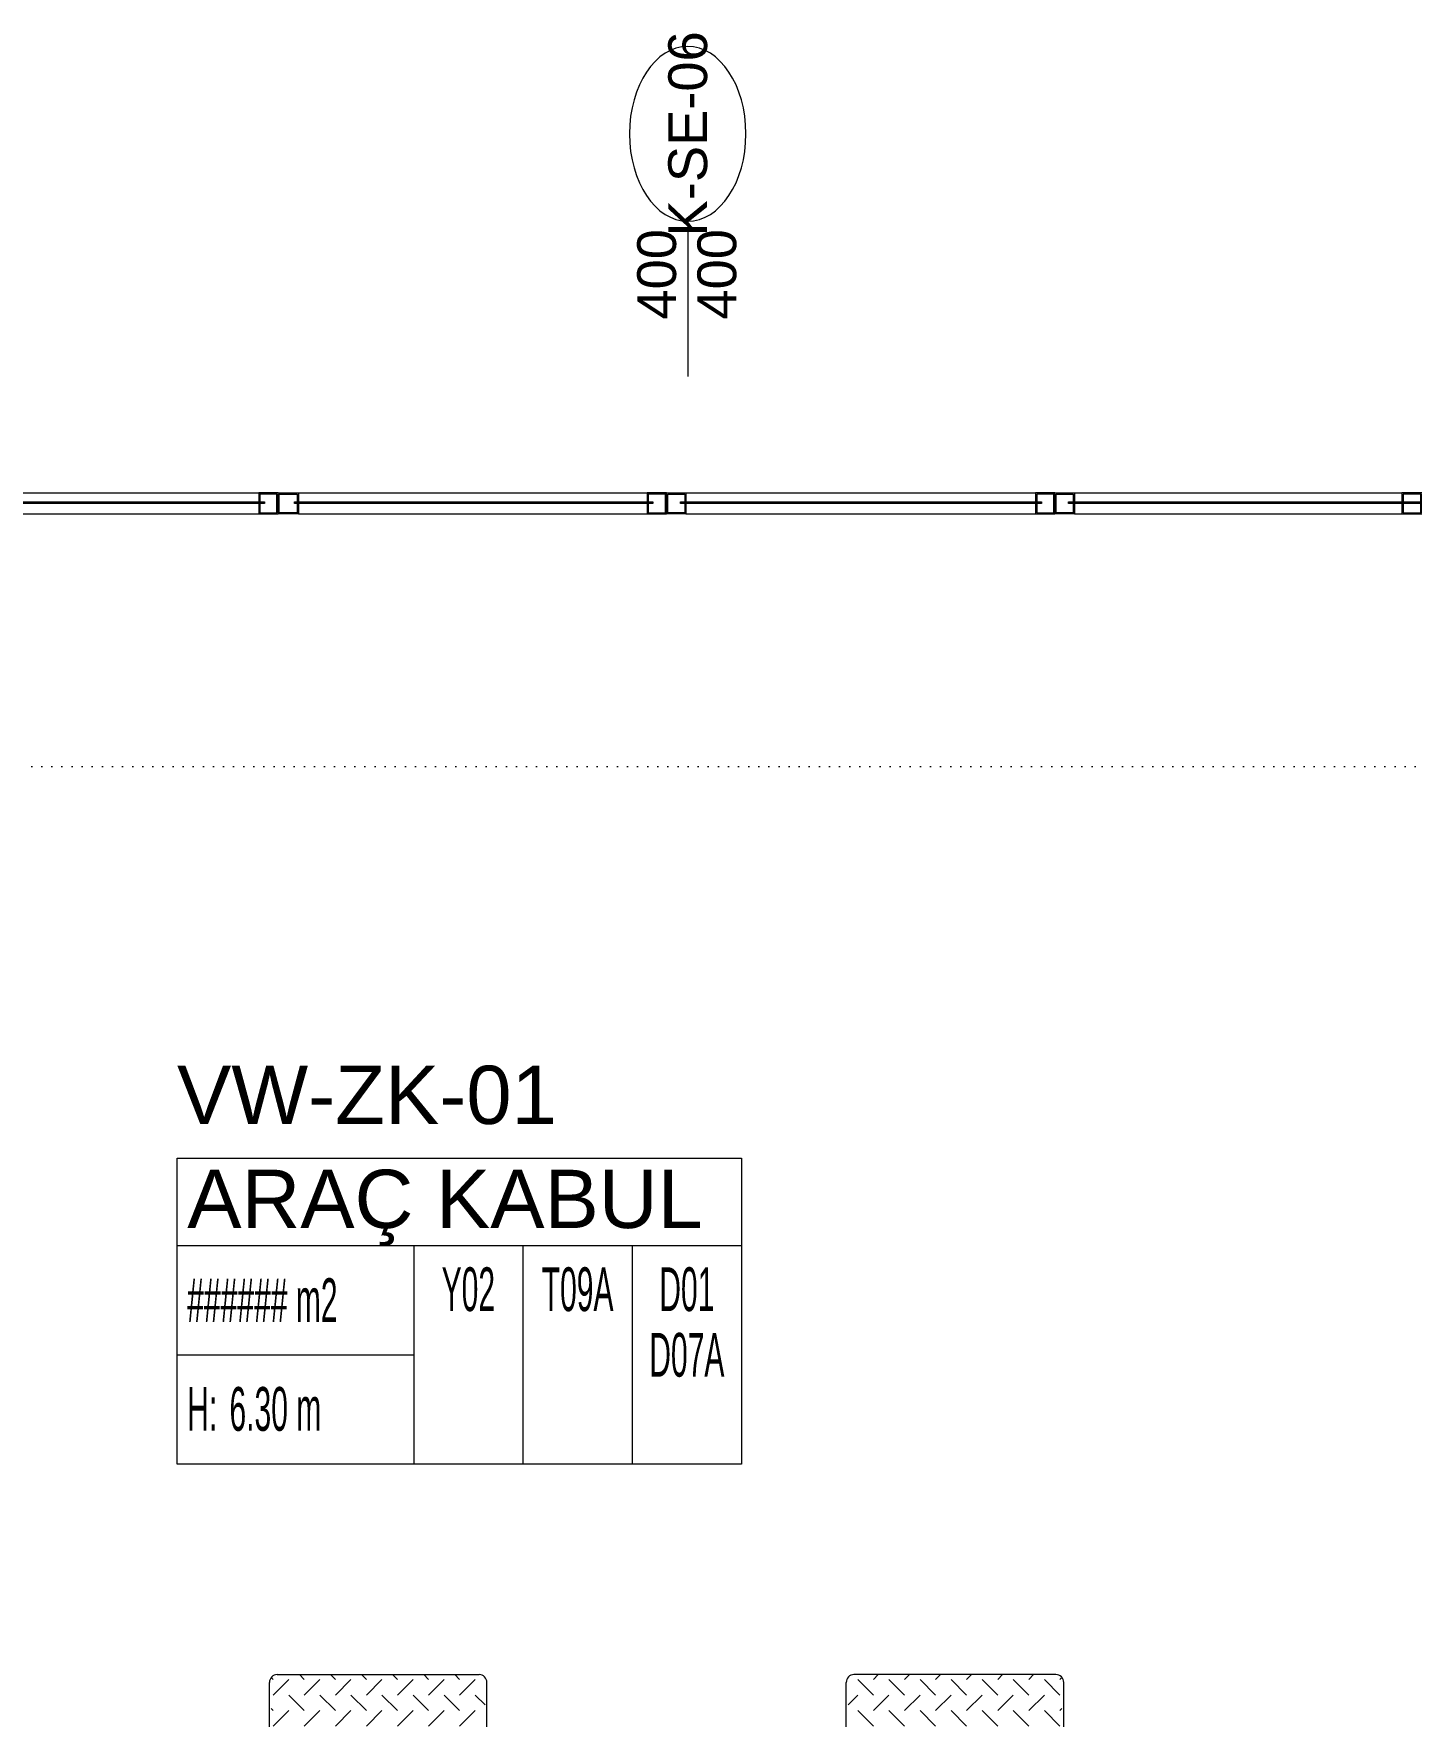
# Model space of a CAD drawing. Extents: x -1286 to 34975, y -230 to 6637.
# Drawn here: x 2177.5 to 2532.1, y 1010.5 to 1443.6 of the extents above; entities that cross this region are included whole.
import ezdxf
from ezdxf.enums import TextEntityAlignment as Align

# ---------------------------------------------------------------- set-up
doc = ezdxf.new("R2010")
doc.units = 0
doc.header["$LTSCALE"] = 20
doc.linetypes.add('DOT2', pattern=[0.125, 0, -0.125])
doc.layers.get('0').update_dxf_attribs({"color": 9, "lineweight": 9})
for name, color, linetype, lineweight in [('06D', 9, 'Continuous', 9), ('10', 9, 'Continuous', 9), ('15', 9, 'Continuous', 9), ('20', 9, 'DOT2', 9), ('21_MAHAL', 9, 'Continuous', 9), ('22', 8, 'Continuous', 9), ('B_Ekipman_Zemin', 155, 'Continuous', 9)]:
    doc.layers.add(name, color=color, linetype=linetype, lineweight=lineweight)
doc.styles.add('Arial', font='arial.ttf', dxfattribs={"height": 2.5})
doc.styles.add('MuuM_TEXT-STANDART', font='ARIALN.TTF')

# ---------------------------------------------------------------- blocks, each defined once
blk = doc.blocks.new('0_doorno')
blk.add_lwpolyline([(4.5, 0), (12.5, 0)])
blk.add_ellipse((0, 0), major_axis=(-4.5, 0), ratio=0.666667)
at = {"style": 'Arial'}
blk.add_attdef('YUKSEKLIK', text='', height=2, dxfattribs=at).set_placement((5, 5.9), align=Align.TOP_LEFT)
blk.add_attdef('KAPINO', text='', height=1.4, dxfattribs=at).set_placement((-0.019, -0.035), align=Align.MIDDLE)
blk.add_attdef('GENISLIK', text='', height=2, dxfattribs=at).set_placement((5, -1.895), align=Align.BOTTOM_LEFT)
blk = doc.blocks.new('p-seksiyonel-5851')
at = {"layer": '06D'}
for points in [[(-13.45, 2.7), (-97.66, 2.7)], [(86.65, 2.7), (-3.35, 2.7)], [(186.45, 2.7), (96.65, 2.7)], [(280.97, 2.7), (196.65, 2.7)], [(-13.35, -2.7), (-97.66, -2.7)], [(86.65, -2.7), (-3.35, -2.7)], [(186.45, -2.7), (96.65, -2.7)], [(280.97, -2.7), (196.65, -2.7)]]:
    blk.add_lwpolyline(points, dxfattribs=at)
at = {"layer": '10'}
for points in [[(-97.66, -0.05), (-97.66, -2.7), (-102.86, -2.7), (-102.86, 2.7), (-97.66, 2.7), (-97.66, 0.45)], [(-97.96, -0.05), (-97.96, -2.4), (-102.56, -2.4), (-102.56, 2.4), (-97.96, 2.4), (-97.96, 0.45)], [(-13.35, -0.05), (-13.35, -2.7), (-8.35, -2.7), (-8.35, 2.7), (-13.35, 2.7), (-13.35, 0.45)], [(-13.05, -0.05), (-13.05, -2.4), (-8.65, -2.4), (-8.65, 2.4), (-13.05, 2.4), (-13.05, 0.45)], [(-3.35, -0.05), (-3.35, -2.7), (-8.35, -2.7), (-8.35, 2.7), (-3.35, 2.7), (-3.35, 0.45)], [(-3.65, -0.05), (-3.65, -2.4), (-8.05, -2.4), (-8.05, 2.4), (-3.65, 2.4), (-3.65, 0.45)], [(86.65, -0.05), (86.65, -2.7), (91.65, -2.7), (91.65, 2.7), (86.65, 2.7), (86.65, 0.45)], [(86.95, -0.05), (86.95, -2.4), (91.35, -2.4), (91.35, 2.4), (86.95, 2.4), (86.95, 0.45)], [(91.65, 2.7), (96.65, 2.7), (96.65, 0.45)], [(96.65, -0.05), (96.65, -2.7), (91.65, -2.7), (91.65, 2.7)], [(96.65, -0.05), (96.65, -2.7), (91.65, -2.7), (91.65, 2.7), (96.65, 2.7), (96.65, 0.45)], [(96.35, -0.05), (96.35, -2.4), (91.95, -2.4), (91.95, 2.4), (96.35, 2.4), (96.35, 0.45)], [(186.45, -0.05), (186.45, -2.7), (191.65, -2.7), (191.65, 2.7), (186.45, 2.7), (186.45, 0.45)], [(186.75, -0.05), (186.75, -2.4), (191.35, -2.4), (191.35, 2.4), (186.75, 2.4), (186.75, 0.45)], [(191.65, 2.7), (196.65, 2.7), (196.65, 0.45)], [(196.65, -0.05), (196.65, -2.7), (191.65, -2.7), (191.65, 2.7)], [(196.65, -0.05), (196.65, -2.7), (191.65, -2.7), (191.65, 2.7), (196.65, 2.7), (196.65, 0.45)], [(196.35, -0.05), (196.35, -2.4), (191.95, -2.4), (191.95, 2.4), (196.35, 2.4), (196.35, 0.45)]]:
    blk.add_lwpolyline(points, dxfattribs=at)
at = {"layer": '15'}
blk.add_lwpolyline([(-106.05, -0.05), (-11.85, -0.05), (-11.85, 0.45), (-106.05, 0.45), (-106.05, -0.05)], dxfattribs=at)
for points in [[(88.05, 0.45), (-4.85, 0.45), (-4.85, -0.05), (88.05, -0.05)], [(187.44, 0.45), (95.2, 0.45), (95.2, -0.05), (187.44, -0.05)], [(281.96, 0.45), (195.2, 0.45), (195.2, -0.05), (281.96, -0.05)]]:
    blk.add_lwpolyline(points, close=True, dxfattribs=at)
at = {"layer": '20'}
blk.add_lwpolyline([(-116.7, -1.22), (-116.7, -67.69), (299.99, -67.69), (299.99, -1.22)], dxfattribs=at)
blk = doc.blocks.new('0_roomno2')
blk.add_lwpolyline([(19.375, -10.5), (0, -10.5), (0, 0), (19.375, 0)], close=True)
for points in [[(0, -3), (19.375, -3)], [(8.125, -3), (8.125, -10.5)], [(11.875, -3), (11.875, -10.5)], [(15.625, -3), (15.625, -10.5)], [(0, -6.75), (8.125, -6.75)]]:
    blk.add_lwpolyline(points)
at = {"style": 'MuuM_TEXT-STANDART', "width": 0.6}
blk.add_text('H:', height=1.5, dxfattribs=at).set_placement((0.35, -8.608), align=Align.MIDDLE_LEFT)
at = {"style": 'Arial'}
blk.add_attdef('ODANO', (0, 1.17), '', height=2, dxfattribs=at)
blk.add_attdef('MEKANADI', text='', height=2, dxfattribs=at).set_placement((0.35, -3), align=Align.BOTTOM_LEFT)
at = {"style": 'MuuM_TEXT-STANDART', "width": 0.6}
for tag, p in [('YER01', (10, -4.5)), ('TAVAN01', (13.75, -4.5)), ('DUVAR01', (17.5, -4.5)), ('YER02', (10, -6.75)), ('TAVAN02', (13.75, -6.75)), ('DUVAR02', (17.5, -6.75)), ('YER03', (10, -9)), ('TAVAN03', (13.75, -9)), ('DUVAR03', (17.5, -9))]:
    blk.add_attdef(tag, text='', height=1.5, dxfattribs=at).set_placement(p, align=Align.MIDDLE_CENTER)
for tag, p in [('M2', (0.35, -4.875)), ('TEMIZTAVANYUKSEKLIGI', (1.8, -8.608))]:
    blk.add_attdef(tag, text='', height=1.5, dxfattribs=at).set_placement(p, align=Align.MIDDLE_LEFT)
blk = doc.blocks.new('4800makaslift')
for p, q in [((14263, 12514.5), (14259.7, 12517.8)), ((14273.2, 12527), (14793.2, 12527)), ((14343, 12514.5), (14330.5, 12527)), ((14423, 12514.5), (14410.5, 12527)), ((14503, 12514.5), (14490.5, 12527)), ((14583, 12514.5), (14570.5, 12527)), ((14663, 12514.5), (14650.5, 12527)), ((14743, 12514.5), (14730.5, 12527)), ((16278.2, 12527), (15758.2, 12527)), ((15808.3, 12514.5), (15820.8, 12527)), ((15888.3, 12514.5), (15900.8, 12527)), ((15968.3, 12514.5), (15980.8, 12527)), ((16048.3, 12514.5), (16060.8, 12527)), ((16128.3, 12514.5), (16140.8, 12527)), ((16208.3, 12514.5), (16220.8, 12527)), ((16288.3, 12514.5), (16291.6, 12517.8)), ((14253.2, 12261.5), (14253.2, 12507)), ((14263, 12474.5), (14303, 12514.5)), ((14343, 12434.5), (14303, 12474.5)), ((14343, 12474.5), (14383, 12514.5)), ((14423, 12434.5), (14383, 12474.5)), ((14423, 12474.5), (14463, 12514.5)), ((14503, 12434.5), (14463, 12474.5)), ((14503, 12474.5), (14543, 12514.5)), ((14583, 12434.5), (14543, 12474.5)), ((14583, 12474.5), (14623, 12514.5)), ((14663, 12434.5), (14623, 12474.5)), ((14663, 12474.5), (14703, 12514.5)), ((14743, 12434.5), (14703, 12474.5)), ((14743, 12474.5), (14783, 12514.5)), ((14808.3, 12449.2), (14783, 12474.5)), ((14813.2, 12261.5), (14813.2, 12507)), ((15738.2, 12261.5), (15738.2, 12507)), ((15743, 12449.2), (15768.3, 12474.5)), ((15808.3, 12474.5), (15768.3, 12514.5)), ((15808.3, 12434.5), (15848.3, 12474.5)), ((15888.3, 12474.5), (15848.3, 12514.5)), ((15888.3, 12434.5), (15928.3, 12474.5)), ((15968.3, 12474.5), (15928.3, 12514.5)), ((15968.3, 12434.5), (16008.3, 12474.5)), ((16048.3, 12474.5), (16008.3, 12514.5)), ((16048.3, 12434.5), (16088.3, 12474.5)), ((16128.3, 12474.5), (16088.3, 12514.5)), ((16128.3, 12434.5), (16168.3, 12474.5)), ((16208.3, 12474.5), (16168.3, 12514.5)), ((16208.3, 12434.5), (16248.3, 12474.5)), ((16288.3, 12474.5), (16248.3, 12514.5)), ((16298.2, 12261.5), (16298.2, 12507)), ((14263, 12434.5), (14257.8, 12439.7)), ((14263, 12394.5), (14303, 12434.5)), ((14343, 12394.5), (14383, 12434.5)), ((14423, 12394.5), (14463, 12434.5)), ((14503, 12394.5), (14543, 12434.5)), ((14583, 12394.5), (14623, 12434.5)), ((14663, 12394.5), (14703, 12434.5)), ((14743, 12394.5), (14783, 12434.5)), ((15808.3, 12394.5), (15768.3, 12434.5)), ((15888.3, 12394.5), (15848.3, 12434.5)), ((15968.3, 12394.5), (15928.3, 12434.5)), ((16048.3, 12394.5), (16008.3, 12434.5)), ((16128.3, 12394.5), (16088.3, 12434.5)), ((16208.3, 12394.5), (16168.3, 12434.5)), ((16288.3, 12394.5), (16248.3, 12434.5)), ((16288.3, 12434.5), (16293.6, 12439.7))]:
    blk.add_line(p, q)
for centre, start, end in [((14273.2, 12507), 90, 180), ((14793.2, 12507), 0, 90), ((15758.2, 12507), 90, 180), ((16278.2, 12507), 360, 90)]:
    blk.add_arc(centre, 20, start, end)

msp = doc.modelspace()

# ---------------------------------------------------------------- block references
at = {"xscale": -1}
msp.add_blockref('p-seksiyonel-5851', (2432.05, 1322.69), dxfattribs=at)
at = {"layer": '21_MAHAL'}
ref = msp.add_blockref('0_roomno2', (2214.37, 1154.19), dxfattribs=dict(at, xscale=7.5, yscale=7.5, zscale=7.5))
ref.add_attrib('ODANO', 'VW-ZK-01', (2214.37, 1162.97), dxfattribs={"layer": '0', "height": 15, "style": 'Arial'})
ref.add_attrib('MEKANADI', 'ARAÇ KABUL', dxfattribs={"layer": '0', "height": 15, "style": 'Arial'}).set_placement((2217, 1131.69), align=Align.BOTTOM_LEFT)
ref.add_attrib('M2', '###### m2', dxfattribs={"layer": '0', "height": 11.25, "style": 'MuuM_TEXT-STANDART', "width": 0.6}).set_placement((2217, 1117.63), align=Align.MIDDLE_LEFT)
ref.add_attrib('TEMIZTAVANYUKSEKLIGI', '6.30 m', dxfattribs={"layer": '0', "height": 11.25, "style": 'MuuM_TEXT-STANDART', "width": 0.6}).set_placement((2227.87, 1089.63), align=Align.MIDDLE_LEFT)
ref.add_attrib('YER01', 'Y02', dxfattribs={"layer": '0', "height": 11.25, "style": 'MuuM_TEXT-STANDART', "width": 0.6}).set_placement((2289.37, 1120.44), align=Align.MIDDLE_CENTER)
ref.add_attrib('TAVAN01', 'T09A', dxfattribs={"layer": '0', "height": 11.25, "style": 'MuuM_TEXT-STANDART', "width": 0.6}).set_placement((2317.5, 1120.44), align=Align.MIDDLE_CENTER)
ref.add_attrib('DUVAR01', 'D01', dxfattribs={"layer": '0', "height": 11.25, "style": 'MuuM_TEXT-STANDART', "width": 0.6}).set_placement((2345.62, 1120.44), align=Align.MIDDLE_CENTER)
ref.add_attrib('DUVAR02', 'D07A', dxfattribs={"layer": '0', "height": 11.25, "style": 'MuuM_TEXT-STANDART', "width": 0.6}).set_placement((2345.62, 1103.57), align=Align.MIDDLE_CENTER)
at = {"layer": '22'}
ref = msp.add_blockref('0_doorno', (2345.84, 1417.83), dxfattribs=dict(at, xscale=-5, yscale=5, zscale=5, rotation=90))
ref.add_attrib('KAPINO', 'K-SE-06', dxfattribs={"layer": '0', "height": 10, "rotation": 90, "style": 'Arial'}).set_placement((2345.84, 1417.83), align=Align.MIDDLE)
ref.add_attrib('GENISLIK', '400', dxfattribs={"layer": '0', "height": 10, "rotation": 90, "style": 'Arial'}).set_placement((2345.84, 1370.01), align=Align.BOTTOM_LEFT)
ref.add_attrib('YUKSEKLIK', '400', dxfattribs={"layer": '0', "height": 10, "rotation": 90, "style": 'Arial'}).set_placement((2348.34, 1370.01), align=Align.TOP_LEFT)
at = {"layer": 'B_Ekipman_Zemin', "xscale": 0.1, "yscale": 0.1, "zscale": 0.1}
msp.add_blockref('4800makaslift', (812.83, -231.46), dxfattribs=at)

doc.saveas('drawing.dxf')
